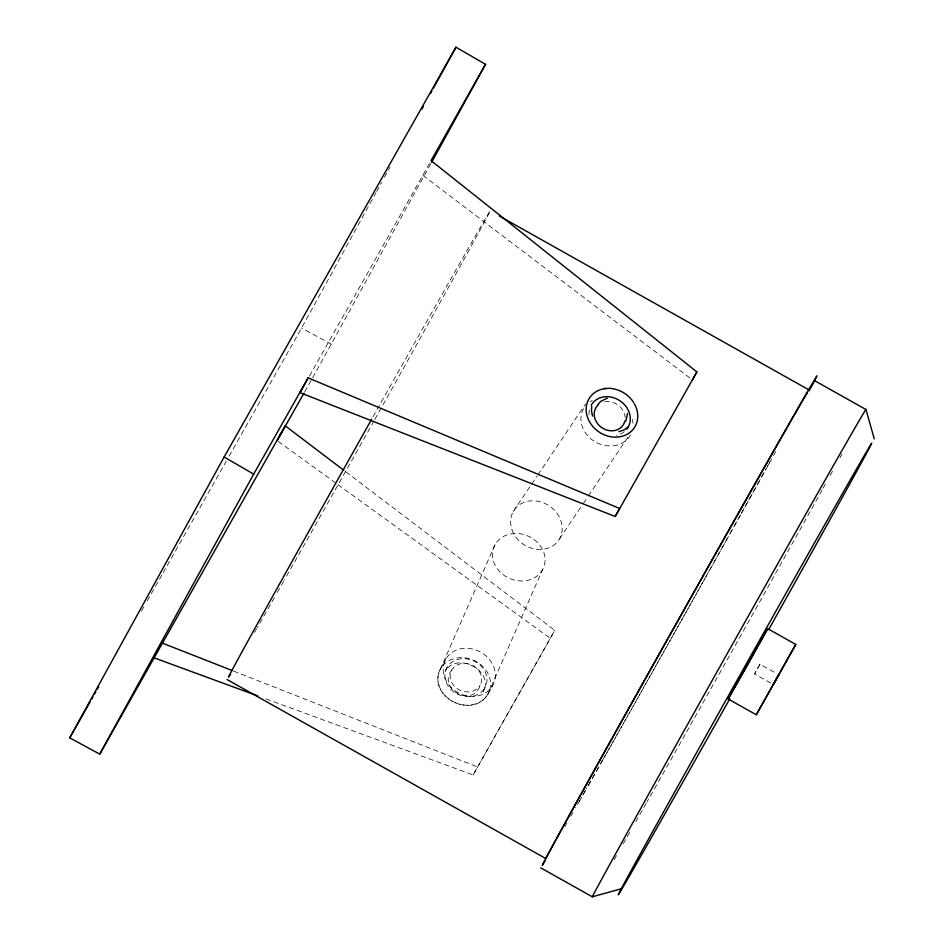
<?xml version="1.0" encoding="UTF-8"?>
<svg xmlns="http://www.w3.org/2000/svg" width="944" height="944" viewBox="0 0 944 944"><rect width="100%" height="100%" fill="white"/><g stroke="black" fill="none" stroke-linecap="round" stroke-linejoin="round"><path stroke-width="0.71" stroke-dasharray="4.72 3.54" d="M495.045 544.617L440.541 668.812C426.133 696.165 472.885 720.366 487.989 694.029L542.481 569.834A26.892 23.14 23.7 0 0 516.781 533.454A26.892 23.14 23.7 0 0 497.028 568.382A26.892 23.14 23.7 0 0 542.481 569.834M446.937 667.573L445.297 671.337C456.53 650.971 494.927 670.889 483.245 691.515L484.897 687.751A21.511 18.514 23.7 0 0 464.33 658.641A21.511 18.514 23.7 0 0 448.53 686.583A21.511 18.514 23.7 0 0 484.897 687.751M451.692 670.087C437.06 689.45 472.991 708.307 480.154 685.226A16.131 13.889 23.7 0 0 464.731 663.396A16.131 13.889 23.7 0 0 452.872 684.353A16.131 13.889 23.7 0 0 480.154 685.226M770.8 683.067L754.539 673.945L757.277 669.013L760.003 664.21L776.263 673.343M229.121 456.094L301.561 328.028L375.924 192.765M376.632 191.479L381.588 182.463M384.42 177.307L390.084 167.005M309.42 376.031L429.685 163.076M312.676 377.718L430.877 163.69M440.518 668.8L445.828 659.16M488.013 694.041L492.721 685.486A26.892 23.175 28.8 0 0 467.422 648.268A26.892 23.175 28.8 0 0 447.668 683.208A26.892 23.175 28.8 0 0 492.721 685.486M266.031 698.926L473.133 774.953L554.789 630.368L344.997 471.198M473.133 774.953L554.789 630.368M141.458 611.051L144.361 605.93M147.252 600.809L162.474 573.917M163.194 572.63L226.218 461.215M304.7 391.843L311.957 379.004M760.003 664.21L754.539 673.945M513.276 511.447L537.089 476.024M537.915 474.808L585.551 403.961M559.521 538.847L582.519 504.639M583.345 503.423L587.451 497.311M588.265 496.096L628.515 436.246M233.593 671.09L477.534 766.941M331.568 344.348L301.561 328.028M278.291 441.485L336.772 483.8M337.964 484.673L550.387 638.38M422.912 175.395L691.303 379.028M841.895 454.217A279.672 1.487 -60.7 0 1 839.995 457.675M832.431 471.351A279.672 1.487 -60.7 0 1 828.738 478.03M825.398 484.036A279.672 1.487 -60.7 0 1 822.755 488.815M822.071 490.03A279.672 1.487 -60.7 0 1 685.875 733.193M685.132 734.515A279.672 1.487 -60.7 0 1 646.947 802.034M646.192 803.379A279.672 1.487 -60.7 0 1 634.51 823.947M629.683 832.443A279.672 1.487 -60.7 0 1 623.123 843.96M616.491 855.571A279.672 1.487 -60.7 0 1 613.458 860.881M775.756 451.574A279.672 1.487 -60.7 0 1 759.908 480.107M759.224 481.322A279.672 1.487 -60.7 0 1 741.288 513.512M740.615 514.716A279.672 1.487 -60.7 0 1 586.46 788.771M585.74 790.034A279.672 1.487 -60.7 0 1 578.861 802.14M572.949 812.513A279.672 1.487 -60.7 0 1 570.849 816.206M566.825 823.262A279.672 1.487 -60.7 0 1 564.913 826.602M769.915 461.946A268.91 1.428 -60.7 0 1 765.584 469.734M764.109 472.389A268.91 1.428 -60.7 0 1 760.793 478.372M760.109 479.587A268.91 1.428 -60.7 0 1 727.942 537.289M727.199 538.623A268.91 1.428 -60.7 0 1 707.174 574.412M706.442 575.71A268.91 1.428 -60.7 0 1 603.287 758.941M602.602 760.156A268.91 1.428 -60.7 0 1 587.77 786.305M585.032 791.119A268.91 1.428 -60.7 0 1 582.743 795.155M579.769 800.37A268.91 1.428 -60.7 0 1 575.51 807.852M373.057 416.717A268.91 1.428 -60.7 0 1 490.278 210.819A268.91 1.428 -60.7 0 1 381.883 406.781M381.175 408.056A268.91 1.428 -60.7 0 1 374.697 419.608M373.977 420.894A268.91 1.428 -60.7 0 1 284.415 579.876M283.719 581.079A268.91 1.428 -60.7 0 1 277.17 592.655M274.338 597.635A268.91 1.428 -60.7 0 1 257.323 627.559M256.626 628.775A268.91 1.428 -60.7 0 1 254.597 632.338M624.255 431.738A21.511 18.526 33.9 0 1 616.29 435.337M589.08 414.758A21.511 18.526 33.9 0 1 590.142 407.419M604.703 401.814A16.131 13.889 33.9 0 1 625.105 417.248M630.403 435.042A26.892 23.175 28.8 0 1 595.546 442.04A26.892 23.175 28.8 0 1 583.51 408.705M590.177 401.637A26.892 23.175 28.8 0 1 592.36 400.386M632.362 419.407A26.892 23.175 28.8 0 1 632.964 423.195M442.512 692.589A26.904 23.152 23.7 0 0 488.001 694.041A26.904 23.152 23.7 0 0 462.289 657.638A26.904 23.152 23.7 0 0 442.512 692.589M511.978 529.726A26.892 23.152 33.9 0 0 555.78 543.591A26.892 23.152 33.9 0 0 541.431 502.125A26.892 23.152 33.9 0 0 511.978 529.726"/><path stroke-width="1.42" d="M627.512 413.543L625.837 420.989M591.723 406.368L591.487 411.053L592.537 416.162M728.143 698.973L767.649 628.645L795.78 644.445L756.274 714.773L728.143 698.973L742.114 674.512M767.649 628.645L765.667 632.35M756.274 714.773L795.78 644.445M343.828 470.301L285.23 425.838L99.734 754.15L69.738 737.83L224.129 457.014L455.952 47.2L485.511 64.322L431.585 162.392M421.956 109.032L423.372 106.46M430.452 93.574L431.868 91.002M433.284 88.417L455.952 47.2M99.734 754.15L253.676 474.136L308.145 377.848L619.63 508.486L615.217 516.498L300.015 392.645L308.145 377.848M285.23 425.838L277.099 440.624L303.968 393.129M692.483 379.925L696.884 371.912L431.042 160.61L485.511 64.322M761.867 639.23L765.006 633.554M761.194 640.457L748.545 663.077M742.798 673.308L747.908 664.222M69.738 737.83L90.022 701.982M91.474 699.421L92.925 696.849M94.376 694.288L95.816 691.728M97.267 689.167L98.719 686.607M300.015 392.645L301.466 390.084M615.217 516.498L696.884 371.912M598.083 404.563L600.596 401.471L607.216 398.191M627.725 427.302L623.665 430.11L618.816 431.715M540.711 867.831L592.301 896.8L621.53 888.729M604.172 388.586L610.685 388.22M154.202 657.874L257.747 695.893M162.333 643.088L232.224 670.547M814.389 380.55L865.967 409.519L874.262 438.889M499.305 215.999L809.185 390.014M224.129 457.014L253.676 474.136M227.044 679.527L545.927 858.603M592.301 896.8A279.672 1.487 -60.7 0 1 729.028 650.428A279.672 1.487 -60.7 0 1 865.967 409.519M729.806 698.796A258.16 1.369 -60.7 0 1 641.106 852.456A258.16 1.369 -60.7 0 1 853.27 474.643A258.16 1.369 -60.7 0 1 768.569 629.766M545.066 860.975A279.672 1.487 -60.7 0 1 679.279 618.19A279.672 1.487 -60.7 0 1 809.126 390.887M546.175 858.025A268.91 1.428 -60.7 0 1 562.707 827.381M563.462 825.988A268.91 1.428 -60.7 0 1 701.18 579.38A268.91 1.428 -60.7 0 1 807.509 392.456M230.56 674.028A268.91 1.428 -60.7 0 1 371.665 419.195M634.132 403.324A26.904 23.163 33.9 0 1 622.757 436.128A26.904 23.163 33.9 0 1 587.534 417.366A26.904 23.163 33.9 0 1 606.249 388.468M611.606 388.574A26.904 23.163 33.9 0 1 633.424 402.156M591.168 405.224A21.511 18.526 33.9 0 1 619.984 400.799A21.511 18.526 33.9 0 1 626.816 429.154M624.845 420.989A16.131 13.889 33.9 0 1 602.827 428.281A16.131 13.889 33.9 0 1 598.036 405.106M773.396 684.294L778.765 674.748L773.396 684.294"/></g></svg>
